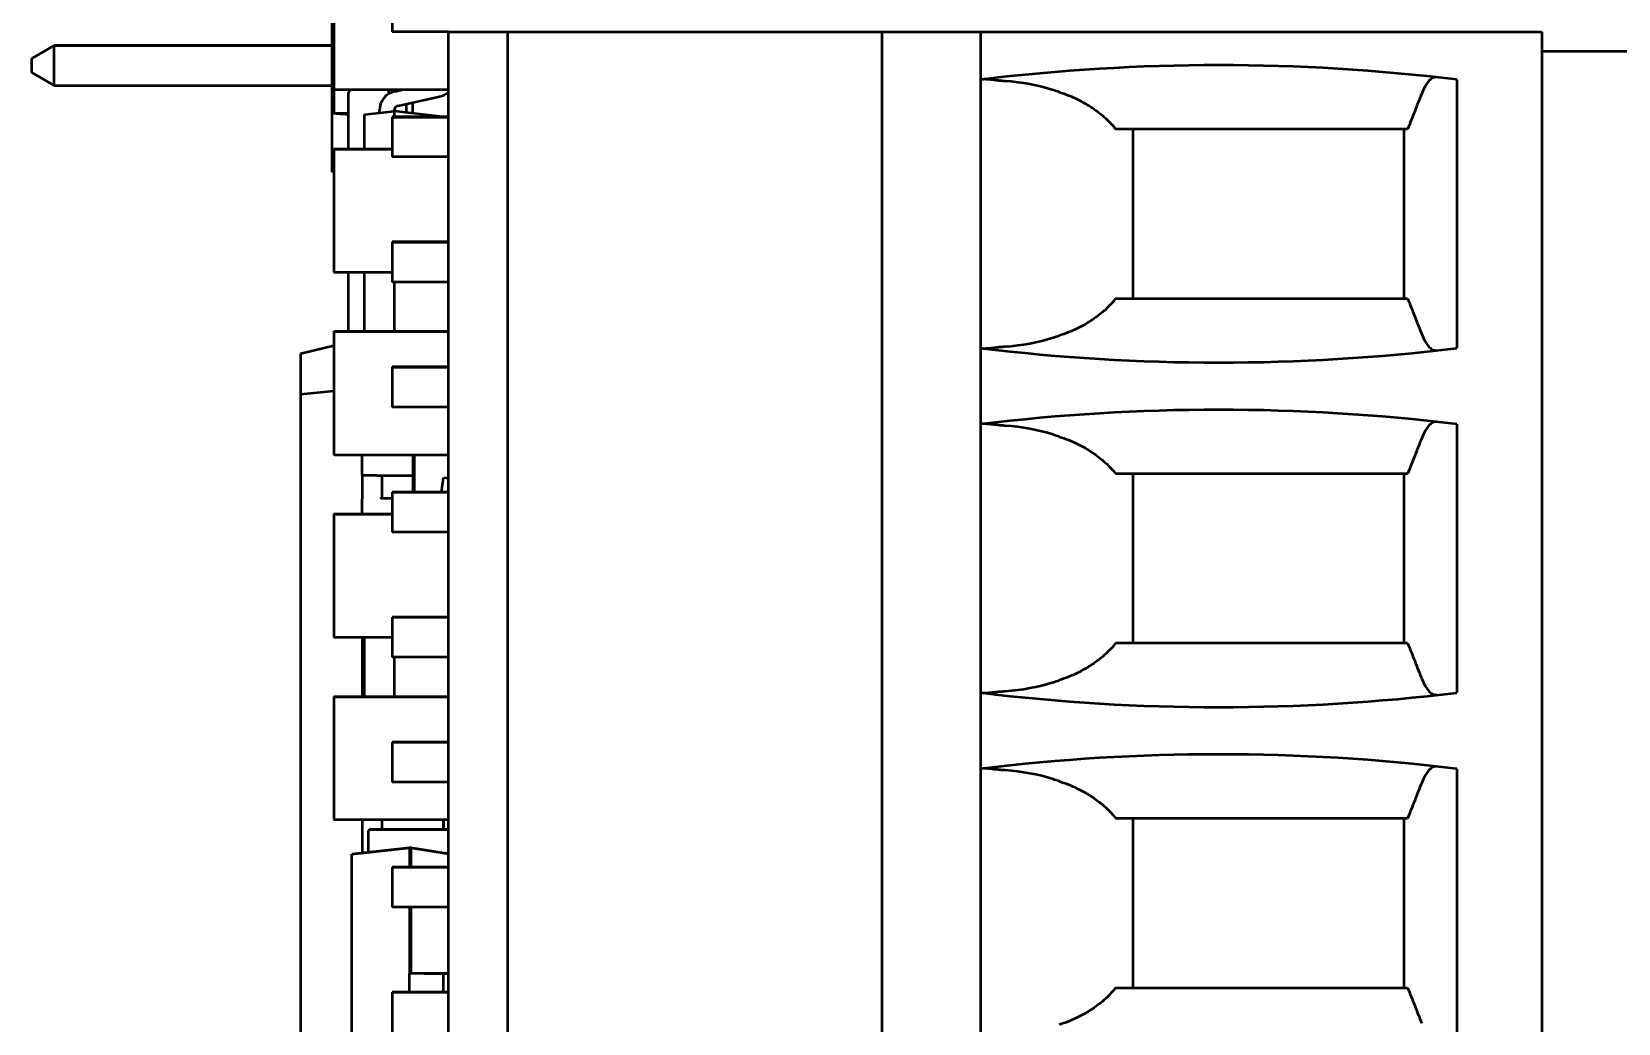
# Model space of a CAD drawing. Header units: millimetres. Extents: x 3100 to 5091, y 868 to 1900.
# Drawn here: x 3464.61 to 3480.72, y 1621.35 to 1631.43 of the extents above; entities that cross this region are included whole.
import ezdxf

# ---------------------------------------------------------------- set-up
doc = ezdxf.new("R2010")
doc.units = ezdxf.units.MM
doc.header["$LTSCALE"] = 1.8
doc.layers.add('외형선(ISO)', color=7, linetype='Continuous', lineweight=50)

msp = doc.modelspace()

# ---------------------------------------------------------------- linework, layer by layer
at = {"layer": '외형선(ISO)'}
for p, q in [((3467.655, 1633.433), (3467.655, 1630.004)), ((3467.675, 1632.084), (3467.675, 1630.844)), ((3468.266, 1631.83), (3468.266, 1631.424)), ((3468.84, 1631.424), (3468.266, 1631.424)), ((3468.84, 1631.426), (3469.14, 1631.426)), ((3468.84, 1617.226), (3468.84, 1631.426)), ((3469.14, 1631.426), (3469.44, 1631.426)), ((3469.44, 1617.226), (3469.44, 1631.426)), ((3469.44, 1631.426), (3473.24, 1631.426)), ((3473.24, 1617.226), (3473.24, 1631.426)), ((3473.24, 1631.426), (3473.74, 1631.426)), ((3473.74, 1631.426), (3473.94, 1631.426)), ((3473.94, 1631.426), (3474.24, 1631.426)), ((3474.24, 1631.426), (3479.94, 1631.426)), ((3474.24, 1631.426), (3474.24, 1617.226)), ((3479.94, 1631.426), (3479.94, 1617.226)), ((3464.607, 1631.156), (3464.836, 1631.288)), ((3464.836, 1631.288), (3464.607, 1631.156)), ((3464.607, 1631.155), (3464.836, 1631.287)), ((3464.836, 1631.287), (3464.607, 1631.155)), ((3464.607, 1631.155), (3464.836, 1631.287)), ((3464.836, 1631.287), (3464.607, 1631.155)), ((3464.607, 1631.155), (3464.836, 1631.287)), ((3464.836, 1631.287), (3464.607, 1631.155)), ((3464.607, 1631.155), (3464.836, 1631.287)), ((3464.836, 1631.287), (3464.607, 1631.155)), ((3467.655, 1631.288), (3464.836, 1631.288)), ((3464.836, 1631.288), (3467.655, 1631.288)), ((3464.836, 1631.287), (3464.836, 1631.288)), ((3464.836, 1631.288), (3464.836, 1631.288)), ((3467.655, 1631.287), (3464.836, 1631.287)), ((3464.836, 1631.287), (3467.655, 1631.287)), ((3464.836, 1631.287), (3464.836, 1631.287)), ((3467.655, 1631.287), (3464.836, 1631.287)), ((3464.836, 1631.287), (3467.655, 1631.287)), ((3464.836, 1631.287), (3464.836, 1631.287)), ((3467.655, 1631.287), (3464.836, 1631.287)), ((3464.836, 1631.287), (3467.655, 1631.287)), ((3464.836, 1631.287), (3464.836, 1631.287)), ((3467.655, 1631.287), (3464.836, 1631.287)), ((3464.836, 1631.287), (3464.836, 1631.287)), ((3467.655, 1631.287), (3464.836, 1631.287)), ((3464.836, 1631.287), (3464.836, 1631.287)), ((3464.836, 1631.287), (3464.836, 1631.287)), ((3464.836, 1631.287), (3464.836, 1631.287)), ((3464.836, 1630.88), (3464.836, 1631.287)), ((3464.607, 1631.155), (3464.607, 1631.156)), ((3464.607, 1631.156), (3464.607, 1631.156)), ((3464.607, 1631.155), (3464.607, 1631.155)), ((3464.607, 1631.155), (3464.607, 1631.155)), ((3464.607, 1631.155), (3464.607, 1631.155)), ((3464.607, 1631.155), (3464.607, 1631.155)), ((3464.607, 1631.155), (3464.607, 1631.155)), ((3464.607, 1631.155), (3464.607, 1631.155)), ((3464.607, 1631.012), (3464.607, 1631.155)), ((3464.607, 1631.155), (3464.607, 1631.155)), ((3491.14, 1631.226), (3479.94, 1631.226)), ((3464.836, 1630.88), (3464.607, 1631.012)), ((3479.076, 1630.94), (3479.076, 1628.213)), ((3464.836, 1630.88), (3467.655, 1630.88)), ((3467.675, 1630.844), (3467.675, 1630.6)), ((3467.68, 1630.839), (3468.84, 1630.839)), ((3467.822, 1630.234), (3467.822, 1630.802)), ((3467.822, 1630.802), (3467.822, 1630.802)), ((3467.886, 1630.839), (3467.847, 1630.832)), ((3468.232, 1630.795), (3468.232, 1630.839)), ((3468.294, 1630.82), (3468.377, 1630.839)), ((3468.294, 1630.82), (3468.377, 1630.839)), ((3468.294, 1630.82), (3468.376, 1630.839)), ((3468.294, 1630.82), (3468.376, 1630.839)), ((3468.294, 1630.82), (3468.376, 1630.839)), ((3468.294, 1630.82), (3468.376, 1630.839)), ((3468.294, 1630.821), (3468.375, 1630.839)), ((3468.294, 1630.821), (3468.375, 1630.839)), ((3468.327, 1630.674), (3468.746, 1630.767)), ((3467.987, 1630.584), (3468.287, 1630.621)), ((3468.137, 1630.625), (3468.137, 1630.625)), ((3468.137, 1630.602), (3468.137, 1630.625)), ((3468.137, 1630.625), (3468.137, 1630.625)), ((3468.137, 1630.625), (3468.137, 1630.625)), ((3468.137, 1630.625), (3468.137, 1630.625)), ((3468.137, 1630.625), (3468.137, 1630.625)), ((3468.137, 1630.625), (3468.137, 1630.625)), ((3468.137, 1630.625), (3468.137, 1630.625)), ((3468.137, 1630.602), (3468.287, 1630.621)), ((3468.287, 1630.621), (3468.287, 1630.625)), ((3468.287, 1630.621), (3468.287, 1630.621)), ((3468.781, 1630.561), (3468.287, 1630.621)), ((3468.776, 1630.561), (3468.287, 1630.621)), ((3468.287, 1630.621), (3468.287, 1630.561)), ((3468.412, 1630.606), (3468.412, 1630.693)), ((3468.475, 1630.598), (3468.475, 1630.707)), ((3467.822, 1630.595), (3467.68, 1630.595)), ((3467.987, 1630.584), (3468.137, 1630.603)), ((3467.987, 1630.234), (3467.987, 1630.584)), ((3467.987, 1630.584), (3467.987, 1630.584)), ((3468.84, 1630.561), (3468.266, 1630.561)), ((3468.266, 1630.561), (3468.266, 1630.56)), ((3468.266, 1630.561), (3468.266, 1630.561)), ((3468.266, 1630.561), (3468.84, 1630.561)), ((3468.266, 1630.56), (3468.84, 1630.56)), ((3468.266, 1630.56), (3468.266, 1630.154)), ((3468.266, 1630.56), (3468.266, 1630.56)), ((3468.84, 1630.56), (3468.266, 1630.56)), ((3475.79, 1628.716), (3475.79, 1630.436)), ((3478.54, 1628.716), (3478.54, 1630.436)), ((3467.675, 1630.229), (3467.675, 1628.989)), ((3468.266, 1630.234), (3467.68, 1630.234)), ((3467.68, 1630.234), (3467.68, 1630.234)), ((3467.68, 1630.234), (3468.266, 1630.234)), ((3468.84, 1630.154), (3468.266, 1630.154)), ((3467.675, 1630.004), (3467.655, 1630.004)), ((3468.84, 1629.291), (3468.266, 1629.291)), ((3468.266, 1629.291), (3468.266, 1629.29)), ((3468.266, 1629.291), (3468.266, 1629.291)), ((3468.266, 1629.291), (3468.84, 1629.291)), ((3468.266, 1629.29), (3468.84, 1629.29)), ((3468.266, 1629.29), (3468.266, 1628.884)), ((3468.84, 1629.29), (3468.266, 1629.29)), ((3468.266, 1629.29), (3468.266, 1629.29)), ((3467.68, 1628.984), (3468.266, 1628.984)), ((3467.822, 1628.38), (3467.822, 1628.984)), ((3467.987, 1628.38), (3467.987, 1628.984)), ((3468.84, 1628.884), (3468.266, 1628.884)), ((3468.287, 1628.884), (3468.287, 1628.38)), ((3467.675, 1628.375), (3467.675, 1627.135)), ((3468.84, 1628.38), (3467.68, 1628.38)), ((3467.68, 1628.38), (3467.68, 1628.38)), ((3467.68, 1628.38), (3468.84, 1628.38)), ((3467.675, 1628.236), (3467.337, 1628.155)), ((3467.675, 1628.237), (3467.338, 1628.156)), ((3467.338, 1628.156), (3467.337, 1628.155)), ((3467.337, 1628.155), (3467.337, 1627.742)), ((3468.84, 1628.021), (3468.266, 1628.021)), ((3468.266, 1628.021), (3468.266, 1628.02)), ((3468.266, 1628.021), (3468.266, 1628.021)), ((3468.266, 1628.021), (3468.84, 1628.021)), ((3468.266, 1628.02), (3468.84, 1628.02)), ((3468.266, 1628.02), (3468.266, 1627.614)), ((3468.84, 1628.02), (3468.266, 1628.02)), ((3468.266, 1628.02), (3468.266, 1628.02)), ((3467.675, 1627.776), (3467.337, 1627.742)), ((3467.337, 1627.742), (3467.337, 1618.867)), ((3468.84, 1627.614), (3468.266, 1627.614)), ((3479.076, 1627.44), (3479.076, 1624.713)), ((3467.68, 1627.13), (3468.84, 1627.13)), ((3467.961, 1626.93), (3467.961, 1627.13)), ((3468.475, 1627.13), (3468.475, 1626.751)), ((3468.495, 1626.751), (3468.495, 1627.13)), ((3467.962, 1626.929), (3467.962, 1626.68)), ((3468.112, 1626.919), (3468.475, 1626.919)), ((3468.162, 1626.919), (3468.162, 1626.689)), ((3468.768, 1626.751), (3468.789, 1626.9)), ((3468.789, 1626.9), (3468.84, 1626.893)), ((3468.789, 1626.9), (3468.789, 1626.9)), ((3468.789, 1626.9), (3468.84, 1626.893)), ((3468.789, 1626.9), (3468.84, 1626.893)), ((3468.789, 1626.9), (3468.789, 1626.9)), ((3468.789, 1626.9), (3468.84, 1626.893)), ((3468.789, 1626.9), (3468.789, 1626.9)), ((3468.789, 1626.9), (3468.84, 1626.893)), ((3468.789, 1626.9), (3468.789, 1626.9)), ((3468.789, 1626.9), (3468.84, 1626.893)), ((3468.789, 1626.9), (3468.789, 1626.9)), ((3468.789, 1626.9), (3468.84, 1626.893)), ((3468.789, 1626.9), (3468.789, 1626.9)), ((3468.789, 1626.9), (3468.84, 1626.893)), ((3468.789, 1626.9), (3468.789, 1626.9)), ((3475.79, 1625.216), (3475.79, 1626.936)), ((3478.54, 1625.216), (3478.54, 1626.936)), ((3468.84, 1626.751), (3468.266, 1626.751)), ((3468.266, 1626.751), (3468.266, 1626.751)), ((3468.266, 1626.751), (3468.84, 1626.751)), ((3468.266, 1626.751), (3468.266, 1626.75)), ((3468.266, 1626.75), (3468.84, 1626.75)), ((3468.266, 1626.75), (3468.266, 1626.344)), ((3468.84, 1626.75), (3468.266, 1626.75)), ((3468.266, 1626.75), (3468.266, 1626.75)), ((3467.961, 1626.526), (3467.961, 1626.68)), ((3467.964, 1626.687), (3467.964, 1626.687)), ((3468.233, 1626.689), (3468.266, 1626.689)), ((3467.675, 1626.521), (3467.675, 1625.281)), ((3468.266, 1626.526), (3467.68, 1626.526)), ((3467.68, 1626.526), (3467.68, 1626.526)), ((3467.68, 1626.526), (3468.266, 1626.526)), ((3468.84, 1626.344), (3468.266, 1626.344)), ((3468.84, 1625.481), (3468.266, 1625.481)), ((3468.266, 1625.481), (3468.266, 1625.481)), ((3468.266, 1625.481), (3468.84, 1625.481)), ((3468.266, 1625.481), (3468.266, 1625.48)), ((3468.266, 1625.48), (3468.84, 1625.48)), ((3468.266, 1625.48), (3468.266, 1625.074)), ((3468.84, 1625.48), (3468.266, 1625.48)), ((3468.266, 1625.48), (3468.266, 1625.48)), ((3467.68, 1625.276), (3468.266, 1625.276)), ((3467.962, 1625.276), (3467.962, 1624.672)), ((3467.987, 1624.672), (3467.987, 1625.276)), ((3468.84, 1625.074), (3468.266, 1625.074)), ((3468.287, 1625.074), (3468.287, 1624.672)), ((3467.675, 1624.667), (3467.675, 1623.427)), ((3468.84, 1624.672), (3467.68, 1624.672)), ((3467.68, 1624.672), (3468.84, 1624.672)), ((3467.68, 1624.672), (3467.68, 1624.672)), ((3468.168, 1624.667), (3468.168, 1624.667)), ((3468.287, 1624.672), (3468.287, 1624.672)), ((3468.432, 1624.667), (3468.432, 1624.667)), ((3468.84, 1624.211), (3468.266, 1624.211)), ((3468.266, 1624.211), (3468.266, 1624.211)), ((3468.266, 1624.211), (3468.84, 1624.211)), ((3468.266, 1624.211), (3468.266, 1624.21)), ((3468.266, 1624.21), (3468.84, 1624.21)), ((3468.266, 1624.21), (3468.266, 1623.804)), ((3468.84, 1624.21), (3468.266, 1624.21)), ((3468.266, 1624.21), (3468.266, 1624.21)), ((3479.076, 1623.94), (3479.076, 1621.213)), ((3468.84, 1623.804), (3468.266, 1623.804)), ((3468.84, 1623.422), (3467.68, 1623.422)), ((3467.962, 1623.422), (3467.962, 1623.083)), ((3468.162, 1623.422), (3468.162, 1623.322)), ((3468.787, 1623.422), (3468.787, 1623.322)), ((3468.788, 1623.322), (3468.788, 1623.422)), ((3475.79, 1621.716), (3475.79, 1623.436)), ((3478.54, 1621.716), (3478.54, 1623.436)), ((3468.025, 1623.306), (3468.025, 1623.306)), ((3468.025, 1623.09), (3468.025, 1623.306)), ((3468.84, 1623.322), (3468.041, 1623.322)), ((3468.041, 1623.322), (3468.84, 1623.322)), ((3468.041, 1623.322), (3468.041, 1623.322)), ((3468.84, 1623.322), (3468.041, 1623.322)), ((3468.041, 1623.322), (3468.041, 1623.322)), ((3467.857, 1623.072), (3468.441, 1623.136)), ((3468.441, 1623.136), (3467.857, 1623.071)), ((3467.857, 1623.071), (3467.857, 1623.072)), ((3467.857, 1620.2), (3467.857, 1623.071)), ((3468.455, 1623.136), (3468.441, 1623.136)), ((3468.441, 1623.136), (3468.441, 1622.941)), ((3468.441, 1623.136), (3468.455, 1623.136)), ((3468.441, 1623.136), (3468.441, 1623.136)), ((3468.455, 1623.136), (3468.84, 1623.077)), ((3468.455, 1623.136), (3468.455, 1622.941)), ((3468.455, 1623.136), (3468.455, 1623.136)), ((3468.84, 1623.076), (3468.455, 1623.136)), ((3468.84, 1622.941), (3468.266, 1622.941)), ((3468.266, 1622.941), (3468.266, 1622.941)), ((3468.266, 1622.941), (3468.84, 1622.941)), ((3468.266, 1622.941), (3468.266, 1622.94)), ((3468.266, 1622.94), (3468.84, 1622.94)), ((3468.266, 1622.94), (3468.266, 1622.534)), ((3468.84, 1622.94), (3468.266, 1622.94)), ((3468.266, 1622.94), (3468.266, 1622.94)), ((3468.84, 1622.534), (3468.266, 1622.534)), ((3468.441, 1622.534), (3468.441, 1621.861)), ((3468.455, 1622.534), (3468.455, 1621.861)), ((3468.455, 1621.861), (3468.441, 1621.861)), ((3468.441, 1621.671), (3468.441, 1621.861)), ((3468.591, 1621.861), (3468.455, 1621.861)), ((3468.84, 1621.861), (3468.787, 1621.861)), ((3468.787, 1621.671), (3468.787, 1621.861)), ((3468.84, 1621.671), (3468.266, 1621.671)), ((3468.266, 1621.671), (3468.266, 1621.671)), ((3468.266, 1621.671), (3468.84, 1621.671)), ((3468.266, 1621.671), (3468.266, 1621.67)), ((3468.266, 1621.67), (3468.84, 1621.67)), ((3468.266, 1621.67), (3468.266, 1621.264)), ((3468.84, 1621.67), (3468.266, 1621.67)), ((3468.266, 1621.67), (3468.266, 1621.67))]:
    msp.add_line(p, q, dxfattribs=at)
for centre, radius, start, end in [((3476.66, 1611.086), 20, 83.062, 96.9498), ((3467.68, 1630.844), 0.005, 180, 270.0199), ((3467.852, 1630.802), 0.03, 100, 180), ((3468.337, 1630.625), 0.2, 102.5361, 180), ((3468.337, 1630.625), 0.2, 102.5361, 180), ((3468.337, 1630.625), 0.2, 102.5361, 180), ((3468.337, 1630.625), 0.2, 102.5361, 180), ((3468.337, 1630.625), 0.2, 102.5361, 180), ((3468.337, 1630.625), 0.2, 102.5361, 180), ((3468.337, 1630.625), 0.2, 102.5361, 180), ((3468.337, 1630.625), 0.2, 102.5361, 180), ((3468.703, 1630.962), 0.2, 282.5361, 313.477), ((3468.337, 1630.625), 0.05, 102.5361, 180), ((3467.68, 1628.989), 0.005, 180, 270.0199), ((3476.66, 1648.066), 20, 263.0502, 276.938), ((3476.66, 1607.586), 20, 83.062, 96.9498), ((3467.68, 1627.135), 0.005, 180, 270.0199), ((3467.971, 1626.68), 0.01, 134.6371, 179.9989), ((3467.68, 1625.281), 0.005, 180, 270.0199), ((3467.68, 1624.667), 0.005, 90, 180.0142), ((3476.66, 1644.566), 20, 263.0502, 276.938), ((3476.66, 1604.086), 20, 83.062, 96.9498), ((3468.041, 1623.306), 0.016, 90, 180), ((3468.041, 1623.306), 0.016, 90, 180)]:
    msp.add_arc(centre, radius, start, end, dxfattribs=at)
for centre, major_axis, ratio, start_param, end_param in [((3478.873, 1629.957), (-0.008, 1.007), 0.265469, 6.251531, 6.862917), ((3474.08, 1629.815), (-1.662, -0.285), 0.648616, 4.035739, 4.353534), ((3467.412, 1611.086), (-22.877, 0), 0.914642, 4.372426, 4.375396), ((3714.098, 1878.154), (-246.418, -247.56), 0.000134, 0.000154, 0.001655), ((3478.873, 1629.196), (-0.008, -1.007), 0.265469, 5.703454, 6.31484), ((3474.08, 1629.338), (-1.662, 0.285), 0.648616, 1.929651, 2.247447), ((3467.412, 1648.066), (-22.877, 0), 0.914642, 1.907789, 1.910759), ((3474.08, 1626.315), (-1.662, -0.285), 0.648616, 4.035739, 4.353534), ((3478.873, 1626.457), (-0.008, 1.007), 0.265469, 6.251531, 6.862917), ((3467.412, 1607.586), (-22.877, 0), 0.914642, 4.372426, 4.375396), ((3474.08, 1625.838), (-1.662, 0.285), 0.648616, 1.929651, 2.247447), ((3467.412, 1644.566), (-22.877, 0), 0.914642, 1.907789, 1.910759), ((3478.873, 1625.696), (-0.008, -1.007), 0.265469, 5.703454, 6.31484), ((3474.08, 1622.815), (-1.662, -0.285), 0.648616, 4.035739, 4.353534), ((3478.873, 1622.957), (-0.008, 1.007), 0.265469, 6.251531, 6.862917), ((3467.412, 1604.086), (-22.877, 0), 0.914642, 4.372426, 4.375396)]:
    msp.add_ellipse(centre, major_axis=major_axis, ratio=ratio, start_param=start_param, end_param=end_param, dxfattribs=at)
for points, knots in [([(3474.49, 1630.924), (3474.476, 1630.925), (3474.463, 1630.926), (3474.45, 1630.927), (3474.444, 1630.928), (3474.437, 1630.928), (3474.431, 1630.929), (3474.425, 1630.93), (3474.419, 1630.93), (3474.413, 1630.931), (3474.401, 1630.932), (3474.389, 1630.933), (3474.378, 1630.934), (3474.367, 1630.936), (3474.357, 1630.937), (3474.347, 1630.938), (3474.337, 1630.939), (3474.328, 1630.94), (3474.319, 1630.94), (3474.315, 1630.941), (3474.311, 1630.941), (3474.307, 1630.941), (3474.303, 1630.942), (3474.299, 1630.942), (3474.296, 1630.942), (3474.288, 1630.943), (3474.282, 1630.943), (3474.276, 1630.943), (3474.27, 1630.943), (3474.265, 1630.942), (3474.26, 1630.942)], [0.125716, 0.125716, 0.125716, 0.125716, 0.1735105, 0.1735105, 0.1735105, 0.1972868, 0.1972868, 0.1972868, 0.2211022, 0.2211022, 0.2211022, 0.2689459, 0.2689459, 0.2689459, 0.3168849, 0.3168849, 0.3168849, 0.3646899, 0.3646899, 0.3646899, 0.3884782, 0.3884782, 0.3884782, 0.4122764, 0.4122764, 0.4122764, 0.46011, 0.46011, 0.46011, 0.5080516, 0.5080516, 0.5080516, 0.5080516]), ([(3475.04, 1630.813), (3475.072, 1630.803), (3475.103, 1630.792), (3475.133, 1630.78), (3475.164, 1630.768), (3475.193, 1630.755), (3475.221, 1630.741), (3475.249, 1630.727), (3475.276, 1630.713), (3475.302, 1630.698), (3475.315, 1630.691), (3475.328, 1630.683), (3475.34, 1630.676), (3475.353, 1630.668), (3475.365, 1630.66), (3475.377, 1630.652), (3475.401, 1630.636), (3475.424, 1630.619), (3475.445, 1630.602), (3475.467, 1630.585), (3475.488, 1630.567), (3475.508, 1630.549), (3475.527, 1630.531), (3475.546, 1630.513), (3475.564, 1630.494), (3475.581, 1630.475), (3475.598, 1630.456), (3475.613, 1630.436)], [0.1451984, 0.1451984, 0.1451984, 0.1451984, 0.2603351, 0.2603351, 0.2603351, 0.3755929, 0.3755929, 0.3755929, 0.4905301, 0.4905301, 0.4905301, 0.5477255, 0.5477255, 0.5477255, 0.6048945, 0.6048945, 0.6048945, 0.7195328, 0.7195328, 0.7195328, 0.8344442, 0.8344442, 0.8344442, 0.9494087, 0.9494087, 0.9494087, 1.0641462, 1.0641462, 1.0641462, 1.0641462]), ([(3478.72, 1630.798), (3478.708, 1630.768), (3478.696, 1630.738), (3478.684, 1630.708), (3478.672, 1630.678), (3478.66, 1630.648), (3478.648, 1630.617), (3478.636, 1630.587), (3478.624, 1630.557), (3478.612, 1630.527), (3478.6, 1630.497), (3478.588, 1630.467), (3478.576, 1630.436)], [27.3487746, 27.3487746, 27.3487746, 27.3487746, 27.5141397, 27.5141397, 27.5141397, 27.6795053, 27.6795053, 27.6795053, 27.8448716, 27.8448716, 27.8448716, 28.0102384, 28.0102384, 28.0102384, 28.0102384]), ([(3467.68, 1630.595), (3467.679, 1630.595), (3467.677, 1630.596), (3467.676, 1630.597), (3467.676, 1630.597), (3467.676, 1630.598), (3467.676, 1630.598), (3467.675, 1630.599), (3467.675, 1630.599), (3467.675, 1630.599), (3467.675, 1630.599), (3467.675, 1630.6), (3467.675, 1630.6), (3467.675, 1630.6), (3467.675, 1630.6), (3467.675, 1630.6), (3467.675, 1630.6), (3467.675, 1630.6), (3467.675, 1630.6), (3467.675, 1630.6), (3467.675, 1630.6), (3467.675, 1630.6)], [0.0000000028, 0.0000000028, 0.0000000028, 0.0000000028, 0.0004738719, 0.0004738719, 0.0004738719, 0.0007108064, 0.0007108064, 0.0007108064, 0.0008292737, 0.0008292737, 0.0008292737, 0.0008885073, 0.0008885073, 0.0008885073, 0.0009181242, 0.0009181242, 0.0009181242, 0.0009329326, 0.0009329326, 0.0009329326, 0.000947741, 0.000947741, 0.000947741, 0.000947741]), ([(3467.822, 1630.585), (3467.806, 1630.586), (3467.79, 1630.587), (3467.758, 1630.589), (3467.741, 1630.59), (3467.72, 1630.592), (3467.715, 1630.592), (3467.706, 1630.593), (3467.702, 1630.593), (3467.696, 1630.594), (3467.694, 1630.594), (3467.69, 1630.594), (3467.688, 1630.594), (3467.685, 1630.594), (3467.684, 1630.595), (3467.682, 1630.595), (3467.681, 1630.595), (3467.68, 1630.595), (3467.68, 1630.595), (3467.68, 1630.595)], [0.11674387, 0.11674387, 0.11674387, 0.11674387, 0.1215643, 0.1215643, 0.12650884, 0.12650884, 0.12804141, 0.12804141, 0.12943675, 0.12943675, 0.13022654, 0.13022654, 0.13182033, 0.13182033, 0.13339101, 0.13339101, 0.13738455, 0.13738455, 0.13781605, 0.13781605, 0.13781605, 0.13781605]), ([(3467.68, 1630.234), (3467.679, 1630.234), (3467.677, 1630.234), (3467.676, 1630.233), (3467.676, 1630.232), (3467.676, 1630.232), (3467.676, 1630.231), (3467.675, 1630.231), (3467.675, 1630.231), (3467.675, 1630.23), (3467.675, 1630.23), (3467.675, 1630.23), (3467.675, 1630.23), (3467.675, 1630.23), (3467.675, 1630.23), (3467.675, 1630.23), (3467.675, 1630.23), (3467.675, 1630.23), (3467.675, 1630.23), (3467.675, 1630.229), (3467.675, 1630.229), (3467.675, 1630.229)], [0.0000000028, 0.0000000028, 0.0000000028, 0.0000000028, 0.0004738719, 0.0004738719, 0.0004738719, 0.0007108064, 0.0007108064, 0.0007108064, 0.0008292737, 0.0008292737, 0.0008292737, 0.0008885073, 0.0008885073, 0.0008885073, 0.0009181242, 0.0009181242, 0.0009181242, 0.0009329326, 0.0009329326, 0.0009329326, 0.000947741, 0.000947741, 0.000947741, 0.000947741]), ([(3475.613, 1628.716), (3475.598, 1628.697), (3475.581, 1628.678), (3475.564, 1628.659), (3475.546, 1628.64), (3475.527, 1628.621), (3475.508, 1628.603), (3475.488, 1628.585), (3475.467, 1628.568), (3475.445, 1628.551), (3475.424, 1628.533), (3475.401, 1628.517), (3475.377, 1628.501), (3475.365, 1628.493), (3475.353, 1628.485), (3475.34, 1628.477), (3475.328, 1628.469), (3475.315, 1628.462), (3475.302, 1628.454), (3475.276, 1628.44), (3475.249, 1628.425), (3475.221, 1628.412), (3475.193, 1628.398), (3475.164, 1628.385), (3475.133, 1628.373), (3475.103, 1628.361), (3475.072, 1628.35), (3475.04, 1628.34)], [0.5896293, 0.5896293, 0.5896293, 0.5896293, 0.7043669, 0.7043669, 0.7043669, 0.8193314, 0.8193314, 0.8193314, 0.9342428, 0.9342428, 0.9342428, 1.048881, 1.048881, 1.048881, 1.1060499, 1.1060499, 1.1060499, 1.1632454, 1.1632454, 1.1632454, 1.2781827, 1.2781827, 1.2781827, 1.3934405, 1.3934405, 1.3934405, 1.5085772, 1.5085772, 1.5085772, 1.5085772]), ([(3478.576, 1628.716), (3478.588, 1628.686), (3478.6, 1628.656), (3478.612, 1628.626), (3478.624, 1628.596), (3478.636, 1628.566), (3478.648, 1628.535), (3478.66, 1628.505), (3478.672, 1628.475), (3478.684, 1628.445), (3478.696, 1628.415), (3478.708, 1628.385), (3478.72, 1628.355)], [11.3358505, 11.3358505, 11.3358505, 11.3358505, 11.5012174, 11.5012174, 11.5012174, 11.6665836, 11.6665836, 11.6665836, 11.8319493, 11.8319493, 11.8319493, 11.9973143, 11.9973143, 11.9973143, 11.9973143]), ([(3467.68, 1628.38), (3467.679, 1628.38), (3467.677, 1628.379), (3467.676, 1628.378), (3467.676, 1628.378), (3467.676, 1628.377), (3467.676, 1628.377), (3467.675, 1628.377), (3467.675, 1628.376), (3467.675, 1628.376), (3467.675, 1628.376), (3467.675, 1628.376), (3467.675, 1628.376), (3467.675, 1628.376), (3467.675, 1628.375), (3467.675, 1628.375), (3467.675, 1628.375), (3467.675, 1628.375), (3467.675, 1628.375), (3467.675, 1628.375), (3467.675, 1628.375), (3467.675, 1628.375)], [0.0000000028, 0.0000000028, 0.0000000028, 0.0000000028, 0.0004738719, 0.0004738719, 0.0004738719, 0.0007108064, 0.0007108064, 0.0007108064, 0.0008292737, 0.0008292737, 0.0008292737, 0.0008885073, 0.0008885073, 0.0008885073, 0.0009181242, 0.0009181242, 0.0009181242, 0.0009329326, 0.0009329326, 0.0009329326, 0.000947741, 0.000947741, 0.000947741, 0.000947741]), ([(3474.26, 1628.211), (3474.265, 1628.21), (3474.27, 1628.21), (3474.276, 1628.21), (3474.282, 1628.21), (3474.288, 1628.21), (3474.296, 1628.211), (3474.299, 1628.211), (3474.303, 1628.211), (3474.307, 1628.211), (3474.311, 1628.212), (3474.315, 1628.212), (3474.319, 1628.212), (3474.328, 1628.213), (3474.337, 1628.214), (3474.347, 1628.215), (3474.357, 1628.216), (3474.367, 1628.217), (3474.378, 1628.218), (3474.389, 1628.22), (3474.401, 1628.221), (3474.413, 1628.222), (3474.419, 1628.223), (3474.425, 1628.223), (3474.431, 1628.224), (3474.437, 1628.224), (3474.444, 1628.225), (3474.45, 1628.225), (3474.463, 1628.227), (3474.476, 1628.228), (3474.49, 1628.229)], [0.0672172, 0.0672172, 0.0672172, 0.0672172, 0.1151588, 0.1151588, 0.1151588, 0.1629924, 0.1629924, 0.1629924, 0.1867906, 0.1867906, 0.1867906, 0.2105789, 0.2105789, 0.2105789, 0.2583839, 0.2583839, 0.2583839, 0.3063229, 0.3063229, 0.3063229, 0.3541665, 0.3541665, 0.3541665, 0.377982, 0.377982, 0.377982, 0.4017583, 0.4017583, 0.4017583, 0.4495528, 0.4495528, 0.4495528, 0.4495528]), ([(3474.49, 1627.424), (3474.476, 1627.425), (3474.463, 1627.426), (3474.45, 1627.427), (3474.444, 1627.428), (3474.437, 1627.428), (3474.431, 1627.429), (3474.425, 1627.43), (3474.419, 1627.43), (3474.413, 1627.431), (3474.401, 1627.432), (3474.389, 1627.433), (3474.378, 1627.434), (3474.367, 1627.436), (3474.357, 1627.437), (3474.347, 1627.438), (3474.337, 1627.439), (3474.328, 1627.44), (3474.319, 1627.44), (3474.315, 1627.441), (3474.311, 1627.441), (3474.307, 1627.441), (3474.303, 1627.442), (3474.299, 1627.442), (3474.296, 1627.442), (3474.288, 1627.443), (3474.282, 1627.443), (3474.276, 1627.443), (3474.27, 1627.443), (3474.265, 1627.442), (3474.26, 1627.442)], [0.125716, 0.125716, 0.125716, 0.125716, 0.1735105, 0.1735105, 0.1735105, 0.1972868, 0.1972868, 0.1972868, 0.2211022, 0.2211022, 0.2211022, 0.2689459, 0.2689459, 0.2689459, 0.3168849, 0.3168849, 0.3168849, 0.3646899, 0.3646899, 0.3646899, 0.3884782, 0.3884782, 0.3884782, 0.4122764, 0.4122764, 0.4122764, 0.46011, 0.46011, 0.46011, 0.5080516, 0.5080516, 0.5080516, 0.5080516]), ([(3475.04, 1627.313), (3475.072, 1627.303), (3475.103, 1627.292), (3475.133, 1627.28), (3475.164, 1627.268), (3475.193, 1627.255), (3475.221, 1627.241), (3475.249, 1627.227), (3475.276, 1627.213), (3475.302, 1627.198), (3475.315, 1627.191), (3475.328, 1627.183), (3475.34, 1627.176), (3475.353, 1627.168), (3475.365, 1627.16), (3475.377, 1627.152), (3475.401, 1627.136), (3475.424, 1627.119), (3475.445, 1627.102), (3475.467, 1627.085), (3475.488, 1627.067), (3475.508, 1627.049), (3475.527, 1627.031), (3475.546, 1627.013), (3475.564, 1626.994), (3475.581, 1626.975), (3475.598, 1626.956), (3475.613, 1626.936)], [0.1451984, 0.1451984, 0.1451984, 0.1451984, 0.2603351, 0.2603351, 0.2603351, 0.3755929, 0.3755929, 0.3755929, 0.4905301, 0.4905301, 0.4905301, 0.5477255, 0.5477255, 0.5477255, 0.6048945, 0.6048945, 0.6048945, 0.7195328, 0.7195328, 0.7195328, 0.8344442, 0.8344442, 0.8344442, 0.9494087, 0.9494087, 0.9494087, 1.0641462, 1.0641462, 1.0641462, 1.0641462]), ([(3478.72, 1627.298), (3478.708, 1627.268), (3478.696, 1627.238), (3478.684, 1627.208), (3478.672, 1627.178), (3478.66, 1627.148), (3478.648, 1627.117), (3478.636, 1627.087), (3478.624, 1627.057), (3478.612, 1627.027), (3478.6, 1626.997), (3478.588, 1626.967), (3478.576, 1626.936)], [27.3487746, 27.3487746, 27.3487746, 27.3487746, 27.5141397, 27.5141397, 27.5141397, 27.6795053, 27.6795053, 27.6795053, 27.8448716, 27.8448716, 27.8448716, 28.0102384, 28.0102384, 28.0102384, 28.0102384]), ([(3468.112, 1626.919), (3468.092, 1626.919), (3468.073, 1626.919), (3468.039, 1626.919), (3468.024, 1626.919), (3467.999, 1626.919), (3467.989, 1626.919), (3467.976, 1626.919), (3467.972, 1626.919), (3467.971, 1626.919), (3467.971, 1626.919), (3467.971, 1626.919), (3467.971, 1626.919), (3467.971, 1626.919), (3467.971, 1626.919), (3467.971, 1626.92), (3467.971, 1626.92), (3467.971, 1626.92), (3467.971, 1626.92), (3467.97, 1626.92), (3467.969, 1626.92), (3467.968, 1626.92), (3467.967, 1626.921), (3467.965, 1626.922), (3467.964, 1626.922), (3467.963, 1626.924), (3467.963, 1626.925), (3467.962, 1626.927), (3467.962, 1626.928), (3467.961, 1626.929), (3467.961, 1626.929), (3467.961, 1626.93)], [0, 0, 0, 0, 0.0061646, 0.0061646, 0.01221489, 0.01221489, 0.01826944, 0.01826944, 0.02432359, 0.02432359, 0.0245472, 0.0245472, 0.02463135, 0.02463135, 0.02466983, 0.02466983, 0.02468896, 0.02468896, 0.0247276, 0.0247276, 0.02488285, 0.02488285, 0.0251908, 0.0251908, 0.02550307, 0.02550307, 0.02582185, 0.02582185, 0.02614048, 0.02614048, 0.0261908, 0.0261908, 0.0261908, 0.0261908]), ([(3468.152, 1626.689), (3468.152, 1626.689), (3468.152, 1626.689), (3468.152, 1626.689), (3468.152, 1626.689), (3468.152, 1626.689), (3468.153, 1626.689), (3468.156, 1626.689), (3468.16, 1626.689), (3468.171, 1626.689), (3468.179, 1626.689), (3468.196, 1626.689), (3468.206, 1626.689), (3468.222, 1626.689), (3468.227, 1626.689), (3468.233, 1626.689)], [0.00177167, 0.00177167, 0.00177167, 0.00177167, 0.0017938, 0.0017938, 0.00224512, 0.00224512, 0.00360109, 0.00360109, 0.00706667, 0.00706667, 0.01056814, 0.01056814, 0.01407268, 0.01407268, 0.01581527, 0.01581527, 0.01581527, 0.01581527]), ([(3467.68, 1626.526), (3467.679, 1626.526), (3467.677, 1626.525), (3467.676, 1626.524), (3467.676, 1626.524), (3467.676, 1626.523), (3467.676, 1626.523), (3467.675, 1626.522), (3467.675, 1626.522), (3467.675, 1626.522), (3467.675, 1626.522), (3467.675, 1626.522), (3467.675, 1626.521), (3467.675, 1626.521), (3467.675, 1626.521), (3467.675, 1626.521), (3467.675, 1626.521), (3467.675, 1626.521), (3467.675, 1626.521), (3467.675, 1626.521), (3467.675, 1626.521), (3467.675, 1626.521)], [0.0000000028, 0.0000000028, 0.0000000028, 0.0000000028, 0.0004738719, 0.0004738719, 0.0004738719, 0.0007108064, 0.0007108064, 0.0007108064, 0.0008292737, 0.0008292737, 0.0008292737, 0.0008885073, 0.0008885073, 0.0008885073, 0.0009181242, 0.0009181242, 0.0009181242, 0.0009329326, 0.0009329326, 0.0009329326, 0.000947741, 0.000947741, 0.000947741, 0.000947741]), ([(3475.613, 1625.216), (3475.598, 1625.197), (3475.581, 1625.178), (3475.564, 1625.159), (3475.546, 1625.14), (3475.527, 1625.121), (3475.508, 1625.103), (3475.488, 1625.085), (3475.467, 1625.068), (3475.445, 1625.051), (3475.424, 1625.033), (3475.401, 1625.017), (3475.377, 1625.001), (3475.365, 1624.993), (3475.353, 1624.985), (3475.34, 1624.977), (3475.328, 1624.969), (3475.315, 1624.962), (3475.302, 1624.954), (3475.276, 1624.94), (3475.249, 1624.925), (3475.221, 1624.912), (3475.193, 1624.898), (3475.164, 1624.885), (3475.133, 1624.873), (3475.103, 1624.861), (3475.072, 1624.85), (3475.04, 1624.84)], [0.5896293, 0.5896293, 0.5896293, 0.5896293, 0.7043669, 0.7043669, 0.7043669, 0.8193314, 0.8193314, 0.8193314, 0.9342428, 0.9342428, 0.9342428, 1.048881, 1.048881, 1.048881, 1.1060499, 1.1060499, 1.1060499, 1.1632454, 1.1632454, 1.1632454, 1.2781827, 1.2781827, 1.2781827, 1.3934405, 1.3934405, 1.3934405, 1.5085772, 1.5085772, 1.5085772, 1.5085772]), ([(3478.576, 1625.216), (3478.588, 1625.186), (3478.6, 1625.156), (3478.612, 1625.126), (3478.624, 1625.096), (3478.636, 1625.066), (3478.648, 1625.035), (3478.66, 1625.005), (3478.672, 1624.975), (3478.684, 1624.945), (3478.696, 1624.915), (3478.708, 1624.885), (3478.72, 1624.855)], [11.3358505, 11.3358505, 11.3358505, 11.3358505, 11.5012174, 11.5012174, 11.5012174, 11.6665836, 11.6665836, 11.6665836, 11.8319493, 11.8319493, 11.8319493, 11.9973143, 11.9973143, 11.9973143, 11.9973143]), ([(3474.26, 1624.711), (3474.265, 1624.71), (3474.27, 1624.71), (3474.276, 1624.71), (3474.282, 1624.71), (3474.288, 1624.71), (3474.296, 1624.711), (3474.299, 1624.711), (3474.303, 1624.711), (3474.307, 1624.711), (3474.311, 1624.712), (3474.315, 1624.712), (3474.319, 1624.712), (3474.328, 1624.713), (3474.337, 1624.714), (3474.347, 1624.715), (3474.357, 1624.716), (3474.367, 1624.717), (3474.378, 1624.718), (3474.389, 1624.72), (3474.401, 1624.721), (3474.413, 1624.722), (3474.419, 1624.723), (3474.425, 1624.723), (3474.431, 1624.724), (3474.437, 1624.724), (3474.444, 1624.725), (3474.45, 1624.725), (3474.463, 1624.727), (3474.476, 1624.728), (3474.49, 1624.729)], [0.0672172, 0.0672172, 0.0672172, 0.0672172, 0.1151588, 0.1151588, 0.1151588, 0.1629924, 0.1629924, 0.1629924, 0.1867906, 0.1867906, 0.1867906, 0.2105789, 0.2105789, 0.2105789, 0.2583839, 0.2583839, 0.2583839, 0.3063229, 0.3063229, 0.3063229, 0.3541665, 0.3541665, 0.3541665, 0.377982, 0.377982, 0.377982, 0.4017583, 0.4017583, 0.4017583, 0.4495528, 0.4495528, 0.4495528, 0.4495528]), ([(3474.49, 1623.924), (3474.476, 1623.925), (3474.463, 1623.926), (3474.45, 1623.927), (3474.444, 1623.928), (3474.437, 1623.928), (3474.431, 1623.929), (3474.425, 1623.93), (3474.419, 1623.93), (3474.413, 1623.931), (3474.401, 1623.932), (3474.389, 1623.933), (3474.378, 1623.934), (3474.367, 1623.936), (3474.357, 1623.937), (3474.347, 1623.938), (3474.337, 1623.939), (3474.328, 1623.94), (3474.319, 1623.94), (3474.315, 1623.941), (3474.311, 1623.941), (3474.307, 1623.941), (3474.303, 1623.942), (3474.299, 1623.942), (3474.296, 1623.942), (3474.288, 1623.943), (3474.282, 1623.943), (3474.276, 1623.943), (3474.27, 1623.943), (3474.265, 1623.942), (3474.26, 1623.942)], [0.125716, 0.125716, 0.125716, 0.125716, 0.1735105, 0.1735105, 0.1735105, 0.1972868, 0.1972868, 0.1972868, 0.2211022, 0.2211022, 0.2211022, 0.2689459, 0.2689459, 0.2689459, 0.3168849, 0.3168849, 0.3168849, 0.3646899, 0.3646899, 0.3646899, 0.3884782, 0.3884782, 0.3884782, 0.4122764, 0.4122764, 0.4122764, 0.46011, 0.46011, 0.46011, 0.5080516, 0.5080516, 0.5080516, 0.5080516]), ([(3475.04, 1623.813), (3475.072, 1623.803), (3475.103, 1623.792), (3475.133, 1623.78), (3475.164, 1623.768), (3475.193, 1623.755), (3475.221, 1623.741), (3475.249, 1623.727), (3475.276, 1623.713), (3475.302, 1623.698), (3475.315, 1623.691), (3475.328, 1623.683), (3475.34, 1623.676), (3475.353, 1623.668), (3475.365, 1623.66), (3475.377, 1623.652), (3475.401, 1623.636), (3475.424, 1623.619), (3475.445, 1623.602), (3475.467, 1623.585), (3475.488, 1623.567), (3475.508, 1623.549), (3475.527, 1623.531), (3475.546, 1623.513), (3475.564, 1623.494), (3475.581, 1623.475), (3475.598, 1623.456), (3475.613, 1623.436)], [0.1451984, 0.1451984, 0.1451984, 0.1451984, 0.2603351, 0.2603351, 0.2603351, 0.3755929, 0.3755929, 0.3755929, 0.4905301, 0.4905301, 0.4905301, 0.5477255, 0.5477255, 0.5477255, 0.6048945, 0.6048945, 0.6048945, 0.7195328, 0.7195328, 0.7195328, 0.8344442, 0.8344442, 0.8344442, 0.9494087, 0.9494087, 0.9494087, 1.0641462, 1.0641462, 1.0641462, 1.0641462]), ([(3478.72, 1623.798), (3478.708, 1623.768), (3478.696, 1623.738), (3478.684, 1623.708), (3478.672, 1623.678), (3478.66, 1623.648), (3478.648, 1623.617), (3478.636, 1623.587), (3478.624, 1623.557), (3478.612, 1623.527), (3478.6, 1623.497), (3478.588, 1623.467), (3478.576, 1623.436)], [27.3487746, 27.3487746, 27.3487746, 27.3487746, 27.5141397, 27.5141397, 27.5141397, 27.6795053, 27.6795053, 27.6795053, 27.8448716, 27.8448716, 27.8448716, 28.0102384, 28.0102384, 28.0102384, 28.0102384]), ([(3467.675, 1623.427), (3467.675, 1623.427), (3467.675, 1623.427), (3467.675, 1623.427), (3467.675, 1623.425), (3467.677, 1623.422), (3467.68, 1623.422)], [-0.0000046349, -0.0000046349, -0.0000046349, -0.0000046349, 0.0000103556, 0.0000103556, 0.0000103556, 0.0009547571, 0.0009547571, 0.0009547571, 0.0009547571]), ([(3475.613, 1621.716), (3475.598, 1621.697), (3475.581, 1621.678), (3475.564, 1621.659), (3475.546, 1621.64), (3475.527, 1621.621), (3475.508, 1621.603), (3475.488, 1621.585), (3475.467, 1621.568), (3475.445, 1621.551), (3475.424, 1621.533), (3475.401, 1621.517), (3475.377, 1621.501), (3475.365, 1621.493), (3475.353, 1621.485), (3475.34, 1621.477), (3475.328, 1621.469), (3475.315, 1621.462), (3475.302, 1621.454), (3475.276, 1621.44), (3475.249, 1621.425), (3475.221, 1621.412), (3475.193, 1621.398), (3475.164, 1621.385), (3475.133, 1621.373), (3475.103, 1621.361), (3475.072, 1621.35), (3475.04, 1621.34)], [0.5896293, 0.5896293, 0.5896293, 0.5896293, 0.7043669, 0.7043669, 0.7043669, 0.8193314, 0.8193314, 0.8193314, 0.9342428, 0.9342428, 0.9342428, 1.048881, 1.048881, 1.048881, 1.1060499, 1.1060499, 1.1060499, 1.1632454, 1.1632454, 1.1632454, 1.2781827, 1.2781827, 1.2781827, 1.3934405, 1.3934405, 1.3934405, 1.5085772, 1.5085772, 1.5085772, 1.5085772]), ([(3478.576, 1621.716), (3478.588, 1621.686), (3478.6, 1621.656), (3478.612, 1621.626), (3478.624, 1621.596), (3478.636, 1621.566), (3478.648, 1621.535), (3478.66, 1621.505), (3478.672, 1621.475), (3478.684, 1621.445), (3478.696, 1621.415), (3478.708, 1621.385), (3478.72, 1621.355)], [11.3358505, 11.3358505, 11.3358505, 11.3358505, 11.5012174, 11.5012174, 11.5012174, 11.6665836, 11.6665836, 11.6665836, 11.8319493, 11.8319493, 11.8319493, 11.9973143, 11.9973143, 11.9973143, 11.9973143])]:
    msp.add_open_spline(points, degree=3, knots=knots, dxfattribs=at)
for points, weights in [([(3478.576, 1630.436), (3477.092, 1630.436), (3475.613, 1630.436)], [1.02770253116, 1.0315913874, 1.02946340223]), ([(3475.613, 1628.716), (3477.092, 1628.716), (3478.576, 1628.716)], [1.02946340223, 1.0315913874, 1.02770253116]), ([(3478.576, 1626.936), (3477.092, 1626.936), (3475.613, 1626.936)], [1.02770253116, 1.0315913874, 1.02946340223]), ([(3478.576, 1625.216), (3477.092, 1625.216), (3475.613, 1625.216)], [1.02770253116, 1.0315913874, 1.02946340223]), ([(3478.576, 1623.436), (3477.092, 1623.436), (3475.613, 1623.436)], [1.02770253116, 1.0315913874, 1.02946340223]), ([(3475.613, 1621.716), (3477.092, 1621.716), (3478.576, 1621.716)], [1.02946340223, 1.0315913874, 1.02770253116])]:
    msp.add_rational_spline(points, weights, degree=2, dxfattribs=at)
for points in [[(3468.787, 1621.861), (3468.787, 1621.861), (3468.442, 1621.861), (3468.441, 1621.861)], [(3468.591, 1621.861), (3468.602, 1621.861), (3468.742, 1621.861), (3468.84, 1621.861)]]:
    msp.add_open_spline(points, degree=3, dxfattribs=at)

doc.saveas('drawing.dxf')
